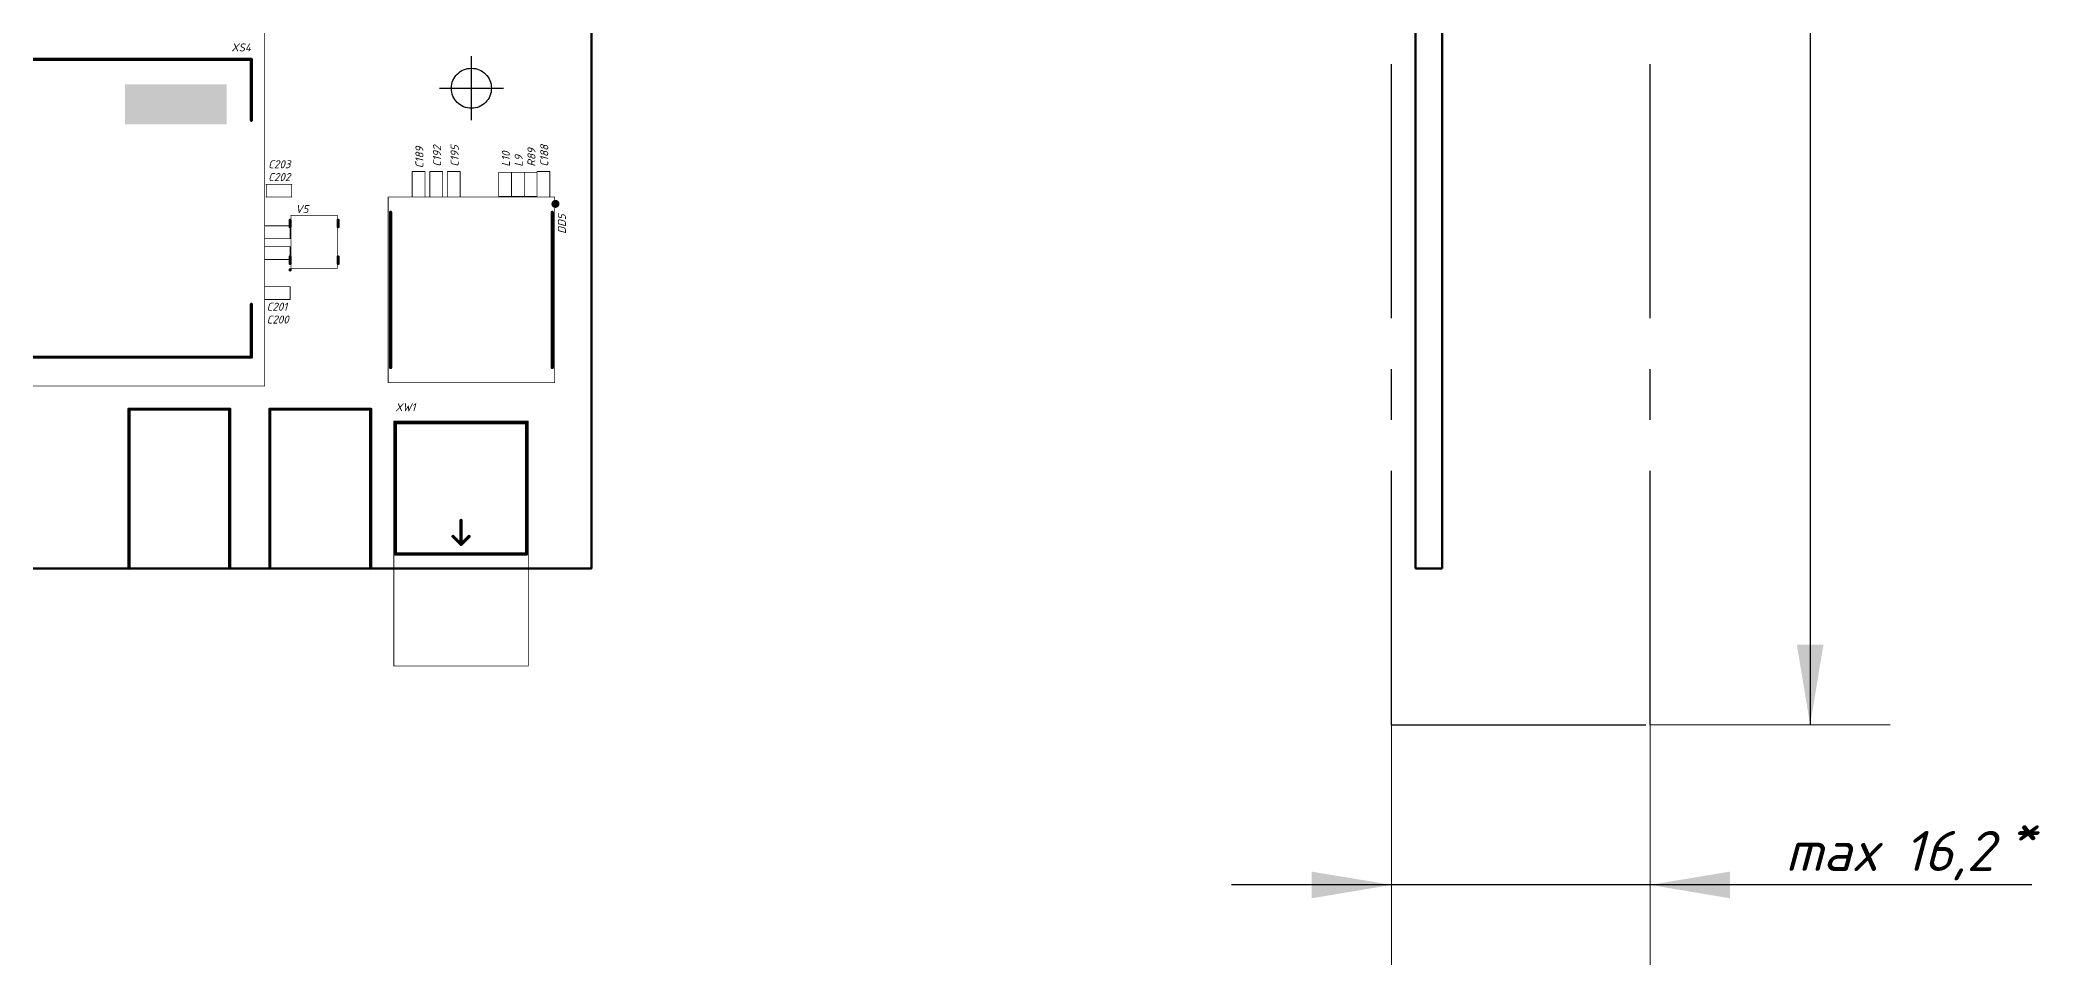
# Model space of a CAD drawing. Header units: millimetres. Extents: x 0 to 594, y 0 to 420.
# Drawn here: x 160.5 to 285.5, y 185.2 to 243 of the extents above; entities that cross this region are included whole.
import ezdxf

# ---------------------------------------------------------------- set-up
doc = ezdxf.new("R2010")
doc.units = ezdxf.units.MM
doc.header["$LTSCALE"] = 0.5
doc.linetypes.add('осевая', pattern=[50.8, 31.75, -6.35, 6.35, -6.35])
for name, color, linetype in [('KeepOutLayer', 6, 'Continuous'), ('Mechanical15', 82, 'Continuous'), ('TopOverlay', 2, 'Continuous')]:
    doc.layers.add(name, color=color, linetype=linetype)
doc.styles.add('2.5', font='isocpeui.ttf', dxfattribs={"height": 2.5})
doc.styles.get("Standard").update_dxf_attribs({"font": 'isocpeui.ttf', "height": 2.5})

msp = doc.modelspace()

# ---------------------------------------------------------------- linework, layer by layer
at = {"linetype": 'осевая'}
for p, q in [((245, 200.23), (245, 335)), ((261.15, 200.23), (261.15, 335)), ((245, 200.23), (261.15, 200.23))]:
    msp.add_line(p, q, dxfattribs=at)
at = {"linetype": 'осевая', "ltscale": 100}
for p, q in [((271.15, 335), (271.15, 200.23)), ((187.5, 238), (187.5, 242)), ((185.5, 240), (189.5, 240)), ((285, 190.23), (235, 190.23))]:
    msp.add_line(p, q, dxfattribs=at)
at = {"lineweight": 13}
for p, q in [((245, 200.23), (245, 185.23)), ((261.15, 200.23), (276.15, 200.23)), ((261.15, 200.23), (261.15, 185.23))]:
    msp.add_line(p, q, dxfattribs=at)
at = {"linetype": 'осевая', "ltscale": 100}
msp.add_circle((187.5, 240), 1.25, dxfattribs=at)
at = {"lineweight": 13}
for points in [[(271.98, 205.23), (270.32, 205.23), (271.15, 200.23)], [(240, 191.06), (240, 189.39), (245, 190.23)], [(266.15, 189.39), (266.15, 191.06), (261.15, 190.23)]]:
    msp.add_solid(points, dxfattribs=at)
at = {"layer": 'KeepOutLayer', "linetype": 'Continuous', "lineweight": 50}
for p, q in [((195, 210), (195, 330)), ((75, 210), (195, 210))]:
    msp.add_line(p, q, dxfattribs=at)
at = {"layer": 'KeepOutLayer', "linetype": 'Continuous', "lineweight": 50, "ltscale": 100}
for p, q in [((246.5, 210), (246.5, 330)), ((248.15, 210), (248.15, 330)), ((246.5, 210), (248.15, 210))]:
    msp.add_line(p, q, dxfattribs=at)
at = {"layer": 'KeepOutLayer', "linetype": 'Continuous', "lineweight": 50}
for start, end in [(180, 0), (0, 180), (180, 0), (0, 180)]:
    msp.add_arc((195, 210), 0.0025, start, end, dxfattribs=at)
at = {"layer": 'Mechanical15', "linetype": 'Continuous', "lineweight": 25, "const_width": 0.05}
for points in [[(174.58, 221.4), (174.58, 243.6)], [(174.68, 234), (176.27, 234)], [(174.68, 233.2), (174.68, 234)], [(176.27, 233.2), (176.27, 234)], [(183.8, 233.2), (183.8, 234.8)], [(183.8, 234.8), (184.6, 234.8)], [(184.6, 233.2), (184.6, 234.8)], [(184.9, 233.2), (184.9, 234.8)], [(184.9, 234.8), (185.7, 234.8)], [(185.7, 233.2), (185.7, 234.8)], [(186, 233.2), (186, 234.8)], [(186, 234.8), (186.8, 234.8)], [(186.8, 233.2), (186.8, 234.8)], [(189.2, 234.75), (190, 234.75)], [(189.2, 233.25), (189.2, 234.75)], [(190, 233.25), (190, 234.75)], [(190, 234.75), (190.8, 234.75)], [(190, 233.25), (190, 234.75)], [(190.8, 233.25), (190.8, 234.75)], [(190.8, 234.75), (191.6, 234.75)], [(190.8, 233.25), (190.8, 234.75)], [(191.6, 233.2), (191.6, 234.8)], [(191.6, 234.8), (192.4, 234.8)], [(191.6, 233.25), (191.6, 234.75)], [(192.4, 233.2), (192.4, 234.8)], [(174.68, 233.2), (176.27, 233.2)], [(182.3, 233.2), (192.7, 233.2)], [(182.3, 221.6), (182.3, 233.2)], [(183.8, 233.2), (184.6, 233.2)], [(184.9, 233.2), (185.7, 233.2)], [(186, 233.2), (186.8, 233.2)], [(189.2, 233.25), (190, 233.25)], [(190, 233.25), (190.8, 233.25)], [(190.8, 233.25), (191.6, 233.25)], [(191.6, 233.2), (192.4, 233.2)], [(192.7, 221.6), (192.7, 233.2)], [(174.58, 231.4), (176.17, 231.4)], [(174.58, 230.6), (174.58, 231.4)], [(176.17, 230.6), (176.17, 231.4)], [(176.22, 232.06), (179.12, 232.06)], [(176.22, 228.75), (176.22, 232.06)], [(179.12, 228.75), (179.12, 232.06)], [(174.58, 230.6), (176.17, 230.6)], [(174.58, 230.1), (176.17, 230.1)], [(174.58, 229.3), (174.58, 230.1)], [(176.17, 229.3), (176.17, 230.1)], [(174.58, 229.3), (176.17, 229.3)], [(176.22, 228.75), (179.12, 228.75)], [(174.58, 227.6), (176.17, 227.6)], [(174.58, 226.8), (174.58, 227.6)], [(176.17, 226.8), (176.17, 227.6)], [(174.58, 226.8), (176.17, 226.8)], [(145.78, 221.4), (174.58, 221.4)], [(182.3, 221.6), (192.7, 221.6)], [(182.65, 219.2), (191.05, 219.2)], [(182.65, 203.9), (182.65, 219.2)], [(191.05, 203.9), (191.05, 219.2)], [(182.65, 203.9), (191.05, 203.9)]]:
    msp.add_lwpolyline(points, dxfattribs=at)
at = {"layer": 'Mechanical15', "linetype": 'Continuous', "lineweight": 25, "const_width": 0.025}
for points in [[(174.66, 234, 1), (174.69, 234, 1)], [(174.66, 234, 1), (174.69, 234, 1)], [(176.26, 234, 1), (176.29, 234, 1)], [(176.26, 234, 1), (176.29, 234, 1)], [(183.8, 234.79, 1), (183.8, 234.81, 1)], [(183.8, 234.79, 1), (183.8, 234.81, 1)], [(184.6, 234.79, 1), (184.6, 234.81, 1)], [(184.6, 234.79, 1), (184.6, 234.81, 1)], [(184.9, 234.79, 1), (184.9, 234.81, 1)], [(184.9, 234.79, 1), (184.9, 234.81, 1)], [(185.7, 234.79, 1), (185.7, 234.81, 1)], [(185.7, 234.79, 1), (185.7, 234.81, 1)], [(186, 234.79, 1), (186, 234.81, 1)], [(186, 234.79, 1), (186, 234.81, 1)], [(186.8, 234.79, 1), (186.8, 234.81, 1)], [(186.8, 234.79, 1), (186.8, 234.81, 1)], [(189.2, 234.74, 1), (189.2, 234.76, 1)], [(189.2, 234.74, 1), (189.2, 234.76, 1)], [(190, 234.74, 1), (190, 234.76, 1)], [(190, 234.74, 1), (190, 234.76, 1)], [(190, 234.74, 1), (190, 234.76, 1)], [(190, 234.74, 1), (190, 234.76, 1)], [(190.8, 234.74, 1), (190.8, 234.76, 1)], [(190.8, 234.74, 1), (190.8, 234.76, 1)], [(190.8, 234.74, 1), (190.8, 234.76, 1)], [(190.8, 234.74, 1), (190.8, 234.76, 1)], [(191.6, 234.81, 1), (191.6, 234.79, 1)], [(191.6, 234.81, 1), (191.6, 234.79, 1)], [(191.6, 234.74, 1), (191.6, 234.76, 1)], [(191.6, 234.74, 1), (191.6, 234.76, 1)], [(192.4, 234.81, 1), (192.4, 234.79, 1)], [(192.4, 234.81, 1), (192.4, 234.79, 1)], [(174.66, 233.2, 1), (174.69, 233.2, 1)], [(174.66, 233.2, 1), (174.69, 233.2, 1)], [(176.26, 233.2, 1), (176.29, 233.2, 1)], [(176.26, 233.2, 1), (176.29, 233.2, 1)], [(182.3, 233.21, 1), (182.3, 233.19, 1)], [(182.3, 233.21, 1), (182.3, 233.19, 1)], [(183.8, 233.19, 1), (183.8, 233.21, 1)], [(183.8, 233.19, 1), (183.8, 233.21, 1)], [(184.6, 233.19, 1), (184.6, 233.21, 1)], [(184.6, 233.19, 1), (184.6, 233.21, 1)], [(184.9, 233.19, 1), (184.9, 233.21, 1)], [(184.9, 233.19, 1), (184.9, 233.21, 1)], [(185.7, 233.19, 1), (185.7, 233.21, 1)], [(185.7, 233.19, 1), (185.7, 233.21, 1)], [(186, 233.19, 1), (186, 233.21, 1)], [(186, 233.19, 1), (186, 233.21, 1)], [(186.8, 233.19, 1), (186.8, 233.21, 1)], [(186.8, 233.19, 1), (186.8, 233.21, 1)], [(189.2, 233.24, 1), (189.2, 233.26, 1)], [(189.2, 233.24, 1), (189.2, 233.26, 1)], [(190, 233.24, 1), (190, 233.26, 1)], [(190, 233.24, 1), (190, 233.26, 1)], [(190, 233.24, 1), (190, 233.26, 1)], [(190, 233.24, 1), (190, 233.26, 1)], [(190.8, 233.24, 1), (190.8, 233.26, 1)], [(190.8, 233.24, 1), (190.8, 233.26, 1)], [(190.8, 233.24, 1), (190.8, 233.26, 1)], [(190.8, 233.24, 1), (190.8, 233.26, 1)], [(191.6, 233.24, 1), (191.6, 233.26, 1)], [(191.6, 233.24, 1), (191.6, 233.26, 1)], [(191.6, 233.21, 1), (191.6, 233.19, 1)], [(191.6, 233.21, 1), (191.6, 233.19, 1)], [(192.4, 233.21, 1), (192.4, 233.19, 1)], [(192.4, 233.21, 1), (192.4, 233.19, 1)], [(192.7, 233.21, 1), (192.7, 233.19, 1)], [(192.7, 233.21, 1), (192.7, 233.19, 1)], [(174.56, 231.4, 1), (174.59, 231.4, 1)], [(174.56, 231.4, 1), (174.59, 231.4, 1)], [(176.16, 231.4, 1), (176.19, 231.4, 1)], [(176.16, 231.4, 1), (176.19, 231.4, 1)], [(176.22, 232.04, 1), (176.22, 232.07, 1)], [(176.22, 232.04, 1), (176.22, 232.07, 1)], [(179.12, 232.04, 1), (179.12, 232.07, 1)], [(179.12, 232.04, 1), (179.12, 232.07, 1)], [(174.56, 230.6, 1), (174.59, 230.6, 1)], [(174.56, 230.6, 1), (174.59, 230.6, 1)], [(174.56, 230.1, 1), (174.59, 230.1, 1)], [(174.56, 230.1, 1), (174.59, 230.1, 1)], [(176.16, 230.6, 1), (176.19, 230.6, 1)], [(176.16, 230.6, 1), (176.19, 230.6, 1)], [(176.16, 230.1, 1), (176.19, 230.1, 1)], [(176.16, 230.1, 1), (176.19, 230.1, 1)], [(174.56, 229.3, 1), (174.59, 229.3, 1)], [(174.56, 229.3, 1), (174.59, 229.3, 1)], [(176.16, 229.3, 1), (176.19, 229.3, 1)], [(176.16, 229.3, 1), (176.19, 229.3, 1)], [(176.22, 228.73, 1), (176.22, 228.76, 1)], [(176.22, 228.73, 1), (176.22, 228.76, 1)], [(179.12, 228.73, 1), (179.12, 228.76, 1)], [(179.12, 228.73, 1), (179.12, 228.76, 1)], [(174.56, 227.6, 1), (174.59, 227.6, 1)], [(174.56, 227.6, 1), (174.59, 227.6, 1)], [(176.16, 227.6, 1), (176.19, 227.6, 1)], [(176.16, 227.6, 1), (176.19, 227.6, 1)], [(174.56, 226.8, 1), (174.59, 226.8, 1)], [(174.56, 226.8, 1), (174.59, 226.8, 1)], [(176.16, 226.8, 1), (176.19, 226.8, 1)], [(176.16, 226.8, 1), (176.19, 226.8, 1)], [(174.58, 221.41, 1), (174.58, 221.39, 1)], [(174.58, 221.41, 1), (174.58, 221.39, 1)], [(182.3, 221.61, 1), (182.3, 221.59, 1)], [(182.3, 221.61, 1), (182.3, 221.59, 1)], [(192.7, 221.61, 1), (192.7, 221.59, 1)], [(192.7, 221.61, 1), (192.7, 221.59, 1)], [(182.64, 219.2, 1), (182.66, 219.2, 1)], [(182.64, 219.2, 1), (182.66, 219.2, 1)], [(191.04, 219.2, 1), (191.06, 219.2, 1)], [(191.04, 219.2, 1), (191.06, 219.2, 1)], [(182.64, 203.9, 1), (182.66, 203.9, 1)], [(182.64, 203.9, 1), (182.66, 203.9, 1)], [(191.04, 203.9, 1), (191.06, 203.9, 1)], [(191.04, 203.9, 1), (191.06, 203.9, 1)]]:
    msp.add_lwpolyline(points, format="xyb", close=True, dxfattribs=at)
at = {"layer": 'TopOverlay'}
for p, q in [((166.1, 220), (172.4, 220)), ((166.1, 210), (166.1, 220)), ((172.4, 210), (172.4, 220)), ((174.9, 210), (174.9, 220)), ((174.9, 220), (181.2, 220)), ((181.2, 210), (181.2, 220))]:
    msp.add_line(p, q, dxfattribs=at)
at = {"layer": 'TopOverlay', "const_width": 0.2}
for points in [[(153.55, 241.8), (173.75, 241.8)], [(173.75, 238), (173.75, 241.8)], [(176.17, 231.35), (176.17, 231.75)], [(179.17, 231.35), (179.17, 231.75)], [(182.45, 222.55), (182.45, 232.25)], [(192.55, 222.55), (192.55, 232.25)], [(176.17, 229.05), (176.17, 229.46)], [(179.17, 229.05), (179.17, 229.46)], [(173.75, 223.2), (173.75, 226.5)], [(153.55, 223.2), (173.75, 223.2)], [(166.1, 210), (166.1, 220)], [(166.1, 219.95), (172.4, 219.95)], [(172.4, 210), (172.4, 220)], [(174.9, 210), (174.9, 220)], [(174.9, 219.95), (181.2, 219.95)], [(181.2, 210), (181.2, 220)], [(182.75, 219.1), (190.95, 219.1)], [(182.75, 210.9), (182.75, 219.1)], [(190.95, 210.9), (190.95, 219.1)], [(186.85, 211.5), (186.85, 213)], [(186.35, 212), (186.85, 211.5)], [(186.85, 211.5), (187.35, 212)], [(186.85, 211.5), (186.85, 211.5)], [(182.75, 210.9), (190.95, 210.9)]]:
    msp.add_lwpolyline(points, dxfattribs=at)
at = {"layer": 'TopOverlay'}
for points, const_width in [([(173.75, 241.85, 1), (173.75, 241.75, 1)], 0.1), ([(173.75, 241.85, 1), (173.75, 241.75, 1)], 0.1), ([(173.75, 238.05, 1), (173.75, 237.95, 1)], 0.1), ([(192.75, 232.65, 1), (192.75, 232.9, 1)], 0.25), ([(192.75, 232.96, 1), (192.75, 232.84, 1)], 0.125), ([(192.75, 232.71, 1), (192.75, 232.59, 1)], 0.125), ([(176.17, 231.7, 1), (176.17, 231.8, 1)], 0.1), ([(176.17, 231.3, 1), (176.17, 231.4, 1)], 0.1), ([(179.17, 231.7, 1), (179.17, 231.8, 1)], 0.1), ([(179.17, 231.3, 1), (179.17, 231.4, 1)], 0.1), ([(182.45, 232.3, 1), (182.45, 232.2, 1)], 0.1), ([(192.55, 232.3, 1), (192.55, 232.2, 1)], 0.1), ([(176.17, 229.41, 1), (176.17, 229.51, 1)], 0.1), ([(176.17, 229, 1), (176.17, 229.1, 1)], 0.1), ([(176.17, 228.7, 1), (176.17, 228.6, 1)], 0.1), ([(176.17, 228.68, 1), (176.17, 228.72, 1)], 0.05), ([(179.17, 229.41, 1), (179.17, 229.51, 1)], 0.1), ([(179.17, 229, 1), (179.17, 229.1, 1)], 0.1), ([(176.17, 228.58, 1), (176.17, 228.62, 1)], 0.05), ([(173.75, 226.55, 1), (173.75, 226.45, 1)], 0.1), ([(173.75, 223.25, 1), (173.75, 223.15, 1)], 0.1), ([(173.75, 223.25, 1), (173.75, 223.15, 1)], 0.1), ([(182.45, 222.6, 1), (182.45, 222.5, 1)], 0.1), ([(192.55, 222.6, 1), (192.55, 222.5, 1)], 0.1), ([(166.05, 219.95, 1), (166.15, 219.95, 1)], 0.1), ([(172.35, 219.95, 1), (172.45, 219.95, 1)], 0.1), ([(174.85, 219.95, 1), (174.95, 219.95, 1)], 0.1), ([(181.15, 219.95, 1), (181.25, 219.95, 1)], 0.1), ([(182.7, 219.1, 1), (182.8, 219.1, 1)], 0.1), ([(182.7, 219.1, 1), (182.8, 219.1, 1)], 0.1), ([(190.9, 219.1, 1), (191, 219.1, 1)], 0.1), ([(190.9, 219.1, 1), (191, 219.1, 1)], 0.1), ([(186.8, 213, 1), (186.9, 213, 1)], 0.1), ([(186.3, 212, 1), (186.4, 212, 1)], 0.1), ([(186.8, 211.5, 1), (186.9, 211.5, 1)], 0.1), ([(186.8, 211.5, 1), (186.9, 211.5, 1)], 0.1), ([(186.8, 211.5, 1), (186.9, 211.5, 1)], 0.1), ([(186.8, 211.5, 1), (186.9, 211.5, 1)], 0.1), ([(186.8, 211.5, 1), (186.9, 211.5, 1)], 0.1), ([(187.3, 212, 1), (187.4, 212, 1)], 0.1), ([(182.7, 210.9, 1), (182.8, 210.9, 1)], 0.1), ([(182.7, 210.9, 1), (182.8, 210.9, 1)], 0.1), ([(190.9, 210.9, 1), (191, 210.9, 1)], 0.1), ([(190.9, 210.9, 1), (191, 210.9, 1)], 0.1)]:
    msp.add_lwpolyline(points, format="xyb", close=True, dxfattribs=dict(at, const_width=const_width))
for centre, start, end in [((166.1, 220), 180, 0), ((166.1, 220), 180, 0), ((166.1, 210), 0, 180), ((166.1, 210), 180, 0), ((172.4, 210), 0, 180), ((172.4, 210), 180, 0), ((174.9, 210), 0, 180), ((174.9, 210), 180, 0), ((181.2, 210), 0, 180), ((181.2, 210), 180, 0)]:
    msp.add_arc(centre, 0.05, start, end, dxfattribs=at)
msp.add_solid([(165.85, 240.25), (165.85, 237.75), (172.2, 240.25), (172.2, 237.75)], dxfattribs=at)

# ---------------------------------------------------------------- texts
at = {"linetype": 'осевая', "ltscale": 100, "style": '2.5'}
for s, p in [('*', (283.7, 192.49)), ('max 16,2', (269.6, 191.1))]:
    msp.add_text(s, height=2.5, rotation=0, dxfattribs=at).set_placement(p)
at = {"layer": 'TopOverlay'}
for s, p in [('XS4', (172.5, 242.3)), ('C203', (174.8, 235)), ('C202', (174.8, 234.2)), ('V5', (176.5, 232.2)), ('C201', (174.7, 226.1)), ('C200', (174.7, 225.3)), ('XW1', (182.74, 219.82))]:
    msp.add_text(s, height=0.5, dxfattribs=at).set_placement(p)
for s, p in [('C189', (184.5, 235)), ('C192', (185.6, 235.1)), ('C195', (186.7, 235.1)), ('R89', (191.5, 235.1)), ('C188', (192.3, 235.1)), ('L10', (189.9, 235.1)), ('L9', (190.7, 235.1)), ('DD5', (193.4, 230.9))]:
    msp.add_text(s, height=0.5, rotation=90, dxfattribs=at).set_placement(p)

doc.saveas('drawing.dxf')
